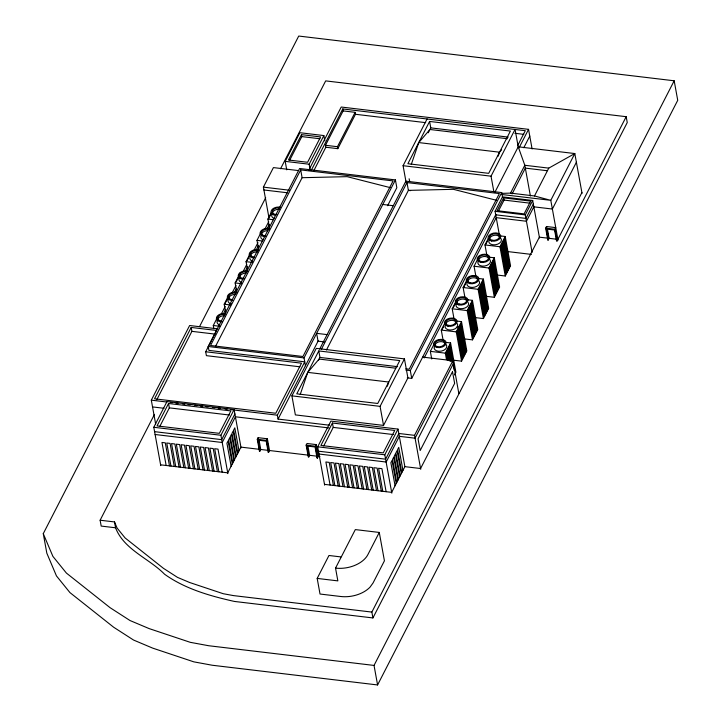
<?xml version="1.0" encoding="UTF-8"?>
<svg xmlns="http://www.w3.org/2000/svg" width="721" height="721" viewBox="0 0 721 721"><rect width="100%" height="100%" fill="white"/><g stroke="black" fill="none" stroke-linecap="round" stroke-linejoin="round"><path stroke-width="1.08" d="M300.224 394.477L307.768 372.378L319.115 359.067L395.667 368.188M411.258 164.532L418.748 142.578L429.941 129.483L507.413 138.72M387.312 386.24L388.754 382.031L307.768 372.378M498.184 156.196L499.545 152.203L501.645 149.752M43.269 533.657L298.728 36.05L674.18 80.788L677.731 100.309L377.588 684.95L212.217 665.24L193.823 661.851L152.744 648.143L133.565 640.05L113.648 627.225L69.937 592.59L56.454 575.917L46.82 553.169L43.269 533.657L52.903 556.396L66.395 573.069L110.106 607.704L130.023 620.538L149.202 628.622L190.281 642.33L208.666 645.728L374.037 665.429L674.18 80.788M155.655 424.074L151.311 400.164L189.632 325.513L217.697 328.857M205.692 351.758L216.615 330.47L191.191 327.442L154.546 398.812L275.792 413.259L301.504 363.177L205.692 351.758L206.404 355.66L299.981 366.809M268.978 217.877L263.399 187.127L273.421 167.596L298.548 170.589M156.781 399.74L191.903 331.345L191.191 327.442M280.559 168.777L325.676 80.887L626.188 116.694L627.252 122.552L372.928 617.942L234.424 601.44C210.108 595.997 185.072 588.913 164.559 574.213C149.04 558.396 123.949 549.699 115.567 527.79L101.192 526.078L100.129 520.22L154.447 414.422M199.546 326.586L265.689 197.743M286.733 169.832L285.192 161.36L299.9 132.709L323.855 135.566L324.82 140.856M301.468 134.647L288.445 159.999L307.588 162.279L320.602 136.927L301.468 134.647L301.82 136.593L289.806 160.008M160.756 465.613L153.789 427.274L166.984 401.57L234.1 409.564L241.066 447.903M168.543 403.49L157.025 425.922L219.346 433.348L230.864 410.916L168.543 403.49L169.336 407.87L159.819 426.399M213.867 328.758L213.281 325.504L217.58 317.132M225.781 312.896L224.204 304.217L227.548 297.71M236.903 292.69L235.136 282.929L240.39 272.7M247.636 270.321L246.059 261.651L249.881 254.207M258.569 249.033L256.991 240.363L260.813 232.919M269.492 227.746L267.915 219.076L271.258 212.56M224.97 303.721L227.962 297.89M236.272 281.704L238.894 276.603M247.204 260.416L249.817 255.315M268.681 218.58L271.673 212.749M221.14 314.365L225.231 306.389M231.883 293.438L235.974 285.462M243.13 271.52L246.708 264.544M253.873 250.593L257.965 242.626M265.13 228.674L268.708 221.698M223.204 314.302L225.763 309.318M234.46 292.384L236.506 288.391M245.203 271.457L247.754 266.473M256.451 249.538L258.497 245.555M267.194 228.611L269.239 224.628M329.443 425.21L278.054 419.081L277.342 415.179L304.74 361.825L208.928 350.406L208.216 346.504L299.603 168.498L395.414 179.917L396.829 187.721L387.592 205.719M300.693 169.904L210.541 345.503L302.937 356.507L393.089 180.917L300.693 169.904L302.108 177.708L215.552 346.323M310.111 169.516L309.147 164.217L323.855 135.566M308.759 170.264L341.222 107.023L528.547 129.347L532.107 148.977M311.166 170.535L342.772 108.952L525.312 130.699L517.705 145.516M313.842 170.598L325.838 147.237L325.477 145.291L343.133 110.899L342.772 108.952M325.838 147.237L337.816 148.67L337.455 146.714L355.111 112.332L343.133 110.899M337.816 148.67L355.462 114.278L355.111 112.332M227.872 473.607L220.905 435.268L234.1 409.564M234.893 413.944L221.698 439.648L154.582 431.654M257.28 439.314L258.118 437.674L267.383 438.774L269.51 450.526L268.672 452.166L268.185 452.103L266.193 441.153L257.911 440.161L259.902 451.121L259.416 451.058L257.28 439.314L266.536 440.414L267.383 438.774M305.452 365.727L304.028 357.913L395.414 179.917M406.094 182.323L403.075 165.704L427.093 118.92M259.416 451.058L260.254 449.426L259.866 447.29M259.902 451.121L260.741 449.48L258.956 439.621M429.599 121.443L407.897 163.712L488.694 173.337L510.396 131.069L429.599 121.443L430.77 127.869L428.247 132.781M278.054 419.081L318.285 340.727M291.906 395.856L316.276 348.378L404.445 358.887L407.906 377.93L383.536 425.408L295.367 414.899L291.906 395.856L380.075 406.365L404.445 358.887M318.781 350.938L296.764 393.828L377.741 403.481L399.758 360.59L318.781 350.938L319.962 357.436L318.421 360.428M319.637 349.162L405.878 181.16L501.699 192.579L502.582 197.455M268.185 452.103L269.023 450.472M321.44 349.189L406.977 182.566L499.365 193.579L409.222 369.17L405.878 368.773M409.663 181.214L409.113 178.763M326.442 350.009L408.392 190.38L406.977 182.566M306.137 445.136L306.984 443.496L316.24 444.596L318.376 456.348L317.537 457.988L317.042 457.925L315.059 446.975L306.776 445.984L308.768 456.943L308.273 456.88L306.137 445.136L315.401 446.236L316.24 444.596M308.768 456.943L309.606 455.302L307.813 445.443M324.648 485.143L317.682 446.804L330.876 421.1L397.992 429.094L404.823 466.361M332.435 423.02L320.917 445.452L383.239 452.878L394.757 430.446L332.435 423.02L333.228 427.4L323.72 445.929M317.042 457.925L317.889 456.294M493.858 191.696L491.037 176.185L515.055 129.401L518.282 147.129M494.714 192.597L518.228 146.814L574.808 153.555L582.045 193.363M519.075 147.787L528.547 129.347M523.788 147.742L529.773 136.098M407.275 377.858L411.727 378.39L410.312 370.585L501.699 192.579M499.148 233.757L495.075 211.307L502.474 196.887L532.693 200.483L539.506 237.948M503.673 197.887L497.102 210.685L524.095 213.903L530.665 201.105L503.673 197.887L504.069 200.077L498.508 210.902M411.727 378.39L495.922 214.389M424.2 357.94L496.228 217.652L526.447 221.257L533.846 206.837L552.367 209.036L576.385 162.252M501.816 193.372L510.522 193.111L524.816 165.271L518.228 146.814M431.726 358.959L430.347 351.37L433.691 344.863M443.045 339.843L441.27 330.083L444.614 323.576M453.978 318.556L452.202 308.795L456.979 299.494M464.901 297.268L463.125 287.517L466.947 280.072M475.833 275.99L474.058 266.229L477.879 258.785M486.756 254.702L484.981 244.942L488.324 238.426M442.036 329.587L443.036 327.64M443.316 327.091L443.848 326.072M453.347 307.57L455.96 302.469M463.891 287.021L466.884 281.181M485.747 244.446L487.747 240.553M512.063 193.967L525.33 168.119L547.113 170.715M317.186 578.413L337.852 580.883L335.535 568.112L355.318 529.593L379.273 532.44L384.428 560.821L373.054 582.974L370.062 587.119A25.641 16.241 -10.3 0 1 340.691 596.492L320.025 594.032L317.186 578.413L328.956 555.494L340.925 556.918M391.818 493.146L384.798 454.798L397.992 429.094M446.497 359.662L445.317 353.155L450.571 342.926L446.299 342.412M453.013 360.13L461.566 361.149L456.249 331.867L461.503 321.638L457.222 321.124M463.936 338.843L472.498 339.861L467.172 310.58L472.426 300.351L467.082 299.711M475.941 317.682L483.421 318.574L478.104 289.301L483.358 279.063L478.005 278.423M485.792 296.268L494.354 297.286L489.027 268.014L494.282 257.776L488.937 257.145M496.724 274.98L505.277 276.008L499.959 246.726L505.214 236.488L499.86 235.857M510.522 193.111L534.486 195.968L548.771 168.128L574.808 153.555L550.79 200.339L558.027 240.156M532.098 252.377L525.294 214.903L532.693 200.483M420.731 469.308L414.557 435.349L452.878 360.707L422.659 357.102M533.333 203.989L525.933 218.409L495.706 214.804M453.392 363.546L415.071 438.197L399.362 436.322L386.168 462.035L318.997 454.032M454.464 374.992L455.897 372.198L450.571 342.926M461.566 361.149L466.82 350.911L461.503 321.638M472.498 339.861L477.753 329.632L472.426 300.351M483.421 318.574L488.676 308.345L483.358 279.063M494.354 297.286L499.608 287.057L494.282 257.776M505.277 276.008L510.531 265.77L505.214 236.488M379.273 532.44L367.899 554.593A25.641 16.241 -10.3 0 1 335.535 568.112M545.644 228.151L546.482 226.52L555.747 227.62L554.909 229.26L557.036 241.012L556.549 240.949L554.557 229.999L546.284 229.008L548.266 239.967L547.78 239.904L545.644 228.151L554.909 229.26M547.78 239.904L548.618 238.263L547.654 232.928M548.266 239.967L549.114 238.327L547.32 228.467M557.036 241.012L581.901 192.588M372.928 617.942L371.865 612.084L626.188 116.694M302.108 177.708L347.116 176.654L390.196 187.622M355.462 114.278L425.696 122.651M514.866 133.277L523.788 134.34M430.77 127.869L508.242 137.107M418.748 142.578L499.545 152.203M301.82 136.593L319.89 138.747M548.771 168.128L524.816 165.271L530.404 196.013M325.477 145.291L337.455 146.714M403.075 165.704L491.037 176.185M285.192 161.36L309.147 164.217M501.969 194.526L550.79 200.339L534.486 195.968M504.069 200.077L529.989 203.169M410.619 190.641L408.392 190.38L453.392 189.317L496.481 200.294M495.075 211.307L525.294 214.903M263.399 187.127L289.301 190.209M263.904 189.984L287.661 192.804M382.806 204.476L393.269 205.719M556.792 239.237L539.362 237.164L420.586 468.524L404.878 466.658L391.674 492.362L324.504 484.359M267.915 219.076L273.268 219.716M484.981 244.942L499.959 246.726M507.665 251.566L531.404 254.396M256.991 240.363L262.336 240.994M474.058 266.229L489.027 268.014M246.059 261.651L252.476 262.408M463.125 287.517L478.104 289.301M235.136 282.929L241.553 283.695M452.202 308.795L467.172 310.58M457.096 326.865L459.196 327.118L464.252 354.93M224.204 304.217L230.621 304.983M441.27 330.083L456.249 331.867M327.109 334.607L316.636 333.354L318.06 341.159L324.342 341.916M213.281 325.504L219.698 326.271M430.347 351.37L445.317 353.155M191.903 331.345L215.119 334.111M319.962 357.436L397.613 366.683M208.216 346.504L304.028 357.913M405.851 370.053L410.312 370.585M151.311 400.164L166.93 402.021M170.273 402.426L172.499 402.688M175.852 403.084L178.078 403.354M182.539 403.886L184.774 404.148M188.118 404.553L190.353 404.814M194.814 405.346L197.04 405.617M200.384 406.013L202.619 406.274M205.963 406.68L208.198 406.941M212.659 407.473L214.885 407.744M218.229 408.14L220.464 408.401M224.925 408.933L227.151 409.204M230.504 409.6L277.342 415.179M414.557 435.349L398.848 433.483L385.591 459.178L318.475 451.184M169.336 407.87L229.431 415.026M333.228 427.4L393.333 434.556M152.537 406.914L164.1 408.293M328.857 427.923L235.416 416.792L222.212 442.496L155.105 434.502M153.789 427.274L220.905 435.268M317.682 446.804L384.798 454.798M319.908 456.528L240.922 447.119L227.728 472.823L160.612 464.829M100.129 520.22L114.504 521.932L117.099 528.051L125.075 537.92L163.496 568.364L177.501 577.377L189.659 582.514L223.24 593.716L233.361 595.582L371.865 612.084M546.482 226.52L547.266 230.792M504.34 239.192L509.396 267.004M503.808 240.21L508.864 268.023M503.429 240.949L508.485 268.762M502.907 241.968L507.963 269.789M502.528 242.707L507.584 270.519M502.005 243.734L507.061 271.547M501.627 244.473L506.683 272.286M501.104 245.491L506.151 273.304M493.407 260.47L498.463 288.292M492.885 261.498L497.941 289.31M492.506 262.237L497.562 290.049M491.983 263.255L497.03 291.077M491.605 263.994L496.661 291.807M491.073 265.022L496.129 292.834M490.695 265.752L495.751 293.573M490.172 266.779L495.228 294.592M482.484 281.758L487.54 309.579M481.952 282.785L487.008 310.598M481.574 283.524L486.63 311.337M481.051 284.543L486.107 312.355M480.673 285.282L485.729 313.094M480.15 286.3L485.206 314.122M479.771 287.039L484.827 314.852M479.249 288.067L484.296 315.879M471.552 303.045L476.608 330.858M471.029 304.073L476.085 331.885M470.651 304.803L475.707 332.624M470.128 305.83L475.175 333.643M469.75 306.569L474.797 334.382M469.218 307.588L474.274 335.409M468.839 308.327L473.895 336.139M468.317 309.354L473.373 337.167M460.629 324.333L465.676 352.145M460.097 325.36L465.153 353.173M459.719 326.09L464.775 353.912M458.817 327.857L463.873 355.669M458.295 328.875L463.351 356.688M457.916 329.614L462.972 357.427M457.384 330.633L462.44 358.454M458.853 393.594L450.075 344.881L446.083 352.659L447.444 360.149M449.697 345.62L452.806 362.735M453.194 364.871L454.167 370.224M449.174 346.639L451.697 360.554M448.795 347.378L451.319 361.284M448.273 348.405L450.598 361.239M447.894 349.135L450.03 360.906M447.362 350.163L449.309 360.861M446.984 350.902L448.732 360.527M446.461 351.92L448.02 360.482M402.949 470.398L398.758 447.362L397.595 449.634L401.786 472.679M401.273 473.679L397.082 450.634L395.91 452.905L400.101 475.95M399.587 476.951L395.396 453.906L394.234 456.186L398.425 479.222M397.911 480.222L393.72 457.186L392.548 459.457L396.739 482.502M396.226 483.503L392.035 460.458L390.872 462.729L395.063 485.774M380.075 406.365L383.536 425.408M386.105 491.695L381.923 468.659L378.597 468.262L382.779 491.298M381.319 491.127L377.128 468.082L373.802 467.686L377.993 490.731M376.524 490.559L372.333 467.514L369.008 467.118L373.199 490.163M371.73 489.983L367.548 466.947L364.222 466.55L368.404 489.586M366.944 489.415L362.753 466.37L359.428 465.973L363.618 489.018M362.149 488.847L357.958 465.802L354.633 465.405L358.824 488.45M357.355 488.27L353.173 465.234L349.847 464.838L354.029 487.874M352.569 487.702L348.378 464.657L345.053 464.261L349.243 487.306M347.774 487.135L343.584 464.09L340.258 463.693L344.449 486.738M342.98 486.558L338.798 463.522L335.472 463.125L339.654 486.161M374.037 665.429L377.588 684.95M338.194 485.99L334.003 462.945L330.678 462.549L334.868 485.593M333.399 485.422L329.209 462.377L325.883 461.981L330.074 485.026M316.095 446.434L316.492 448.624M315.401 446.236L317.537 457.988M308.146 449.904L308.534 452.04M267.031 439.513L267.437 441.703M267.833 443.893L268.23 446.083M266.536 440.414L268.672 452.166M258.118 437.674L258.893 441.946M239.002 450.868L234.812 427.823L233.649 430.095L237.84 453.139M237.317 454.14L233.135 431.095L231.964 433.366L236.155 456.411M235.641 457.411L231.45 434.375L230.287 436.647L234.469 459.692M233.955 460.692L229.774 437.647L228.602 439.918L232.793 462.963M232.279 463.963L228.088 440.919L226.926 443.199L231.108 466.235M222.185 472.165L218.003 449.12L214.678 448.723L218.86 471.768M217.4 471.597L213.209 448.552L209.883 448.156L214.074 471.201M212.605 471.02L208.414 447.984L205.088 447.588L209.279 470.624M207.81 470.452L203.628 447.408L200.303 447.011L204.485 470.056M203.025 469.885L198.834 446.84L195.508 446.443L199.699 469.488M198.23 469.308L194.039 446.272L190.714 445.875L194.904 468.911M193.435 468.74L189.253 445.695L185.928 445.299L190.11 468.344M188.65 468.172L184.459 445.127L181.133 444.731L185.324 467.776M183.855 467.596L179.664 444.56L176.339 444.163L180.529 467.199M179.06 467.028L174.879 443.983L171.553 443.586L175.735 466.631M174.275 466.46L170.084 443.415L166.758 443.018L170.949 466.063M169.48 465.883L165.289 442.838L161.964 442.451L166.154 465.487M114.504 521.932L115.567 527.79M456.717 323.062A6.408 4.056 -10.3 0 1 452.626 329.749A6.408 4.056 -10.3 0 1 445.145 325.793M446.011 324.838A5.128 3.244 -10.3 0 1 445.92 324.441M445.92 324.026A5.128 3.244 -10.3 0 1 450.949 320.394A5.128 3.244 -10.3 0 1 456.051 322.891M445.794 344.35A6.408 4.056 -10.3 0 1 441.306 351.118A6.408 4.056 -10.3 0 1 434.402 346.558M435.241 346.504A5.128 3.244 -10.3 0 1 435.078 346.125M434.997 345.729A5.128 3.244 -10.3 0 1 439.702 341.718A5.128 3.244 -10.3 0 1 445.127 344.178M468.335 302.631A6.408 4.056 -10.3 0 1 462.765 308.615A6.408 4.056 -10.3 0 1 456.069 304.505M457.096 303.938A5.128 3.244 -10.3 0 1 460.611 299.35A5.128 3.244 -10.3 0 1 466.893 301.207M489.892 259.614A6.408 4.056 -10.3 0 1 484.62 266.04A6.408 4.056 -10.3 0 1 478.122 261.417M478.708 260.578A5.128 3.244 -10.3 0 1 483.097 256.631A5.128 3.244 -10.3 0 1 488.748 258.632M478.96 280.902A6.408 4.056 -10.3 0 1 474.481 287.174A6.408 4.056 -10.3 0 1 466.902 283.741M467.866 282.272A5.128 3.244 -10.3 0 1 471.543 278.063A5.128 3.244 -10.3 0 1 477.663 279.541M500.816 238.327A6.408 4.056 -10.3 0 1 495.147 244.807A6.408 4.056 -10.3 0 1 489.334 239.624M489.721 239.696A5.128 3.244 -10.3 0 1 494.02 235.343A5.128 3.244 -10.3 0 1 499.761 237.741M221.978 321.773A6.408 4.056 -10.3 0 1 216.561 317.294A6.408 4.056 -10.3 0 1 225.015 313.554M219.707 325.009A6.408 4.056 -10.3 0 1 217.336 320.692M221.5 320.935A5.128 3.244 -10.3 0 1 217.985 316.943A5.128 3.244 -10.3 0 1 225.132 314.473M217.931 319.863A5.128 3.244 -10.3 0 1 224.826 315.825M243.049 279.189A6.408 4.056 -10.3 0 1 238.66 274.205A6.408 4.056 -10.3 0 1 247.591 271.114M241.562 282.443A6.408 4.056 -10.3 0 1 239.002 278.639M243.986 278.369A5.128 3.244 -10.3 0 1 239.742 274.584A5.128 3.244 -10.3 0 1 246.997 271.907M240.03 278.072A5.128 3.244 -10.3 0 1 241.12 274.692A5.128 3.244 -10.3 0 1 246.068 273.196M275.837 215.336A6.408 4.056 -10.3 0 1 271.447 210.352A6.408 4.056 -10.3 0 1 280.379 207.26M274.34 218.58A6.408 4.056 -10.3 0 1 272.268 213.758M276.774 214.507A5.128 3.244 -10.3 0 1 272.52 210.721A5.128 3.244 -10.3 0 1 279.775 208.045M273.052 214.57A5.128 3.244 -10.3 0 1 272.817 214.209M272.655 213.831A5.128 3.244 -10.3 0 1 274.368 210.496A5.128 3.244 -10.3 0 1 279.46 209.396M264.913 236.614A6.408 4.056 -10.3 0 1 260.515 231.63A6.408 4.056 -10.3 0 1 269.447 228.548M263.417 239.868A6.408 4.056 -10.3 0 1 260.858 236.073M265.842 235.794A5.128 3.244 -10.3 0 1 261.705 231.801A5.128 3.244 -10.3 0 1 269.393 229.494M261.642 234.713A5.128 3.244 -10.3 0 1 267.924 230.63M232.91 300.486A6.408 4.056 -10.3 0 1 227.602 295.745A6.408 4.056 -10.3 0 1 236.668 292.402M231.306 303.929A6.408 4.056 -10.3 0 1 228.269 299.413M232.432 299.648A5.128 3.244 -10.3 0 1 228.917 295.664A5.128 3.244 -10.3 0 1 236.064 293.186M228.845 298.161A5.128 3.244 -10.3 0 1 235.145 294.483M253.981 257.902A6.408 4.056 -10.3 0 1 249.592 252.918A6.408 4.056 -10.3 0 1 258.524 249.826M252.485 261.155A6.408 4.056 -10.3 0 1 249.836 257.875M254.288 257.073A5.128 3.244 -10.3 0 1 250.773 253.089A5.128 3.244 -10.3 0 1 257.92 250.62M250.8 256.406A5.128 3.244 -10.3 0 1 252.503 253.071A5.128 3.244 -10.3 0 1 257.604 251.971M461.007 323.594L457.015 331.372L462.062 359.184L466.054 351.406L461.007 323.594M471.931 302.306L467.938 310.084L472.994 337.906L476.987 330.128L471.931 302.306M482.863 281.028L478.87 288.806L483.917 316.618L487.91 308.84L482.863 281.028M493.786 259.74L489.793 267.518L494.849 295.331L498.842 287.553L493.786 259.74M504.718 238.453L500.725 246.231L505.772 274.043L509.774 266.265L504.718 238.453M452.509 371.685L418.045 438.819L420.172 450.535L454.636 383.401L452.509 371.685M447.948 326.189A6.408 4.056 -10.3 0 0 457.051 321.233A6.408 4.056 -10.3 0 0 447.164 319.187A6.408 4.056 -10.3 0 0 447.948 326.189M448.498 325.387A5.128 3.244 -10.3 0 0 455.789 321.422A5.128 3.244 -10.3 0 0 447.876 319.791A5.128 3.244 -10.3 0 0 448.498 325.387M437.016 347.468A6.408 4.056 -10.3 0 0 446.128 342.52A6.408 4.056 -10.3 0 0 436.241 340.474A6.408 4.056 -10.3 0 0 437.016 347.468M437.575 346.675A5.128 3.244 -10.3 0 0 444.857 342.709A5.128 3.244 -10.3 0 0 436.953 341.078A5.128 3.244 -10.3 0 0 437.575 346.675M458.871 304.902A6.408 4.056 -10.3 0 0 467.983 299.945A6.408 4.056 -10.3 0 0 458.096 297.899A6.408 4.056 -10.3 0 0 458.871 304.902M459.43 304.1A5.128 3.244 -10.3 0 0 466.712 300.134A5.128 3.244 -10.3 0 0 458.808 298.503A5.128 3.244 -10.3 0 0 459.43 304.1M480.727 262.327A6.408 4.056 -10.3 0 0 489.838 257.37A6.408 4.056 -10.3 0 0 479.952 255.333A6.408 4.056 -10.3 0 0 480.727 262.327M481.286 261.534A5.128 3.244 -10.3 0 0 488.568 257.568A5.128 3.244 -10.3 0 0 480.664 255.928A5.128 3.244 -10.3 0 0 481.286 261.534M469.804 283.614A6.408 4.056 -10.3 0 0 478.906 278.657A6.408 4.056 -10.3 0 0 469.02 276.612A6.408 4.056 -10.3 0 0 469.804 283.614M470.353 282.812A5.128 3.244 -10.3 0 0 477.644 278.856A5.128 3.244 -10.3 0 0 469.732 277.215A5.128 3.244 -10.3 0 0 470.353 282.812M491.659 241.039A6.408 4.056 -10.3 0 0 500.762 236.082A6.408 4.056 -10.3 0 0 490.875 234.046A6.408 4.056 -10.3 0 0 491.659 241.039M492.209 240.246A5.128 3.244 -10.3 0 0 499.5 236.281A5.128 3.244 -10.3 0 0 491.587 234.649A5.128 3.244 -10.3 0 0 492.209 240.246"/></g></svg>
